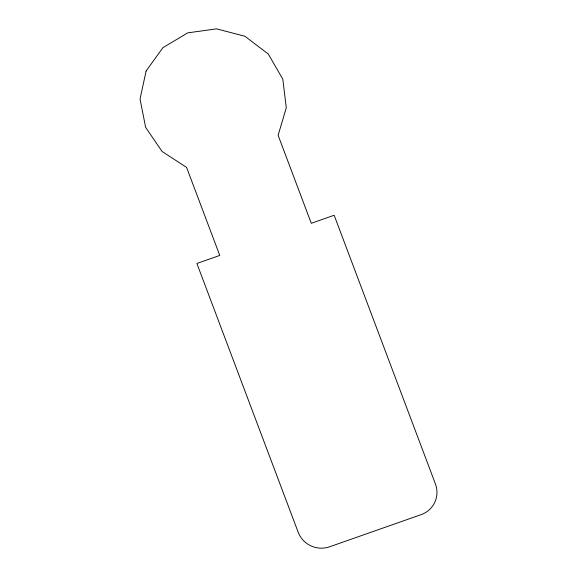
<?xml version="1.0" encoding="UTF-8"?>
<svg xmlns="http://www.w3.org/2000/svg" width="577" height="577" viewBox="0 0 577 577"><rect width="100%" height="100%" fill="white"/><g stroke="black" fill="none" stroke-linecap="round" stroke-linejoin="round"><path stroke-width="0.87" d="M146.104 71.014L140.038 99.056L145.642 127.366L162.036 151.441L186.595 167.431L219.765 255.438L196.887 263.473L298.165 532.203A24.494 23.938 21.6 0 0 329.575 546.801L421.095 514.655A24.494 23.938 21.6 0 0 435.44 483.995L334.162 215.264L311.284 223.299L278.114 135.292L286.286 107.798L282.824 79.186L268.276 54.014L244.958 36.293L216.591 28.85L187.698 32.867L162.887 47.711L146.104 71.014"/></g></svg>
